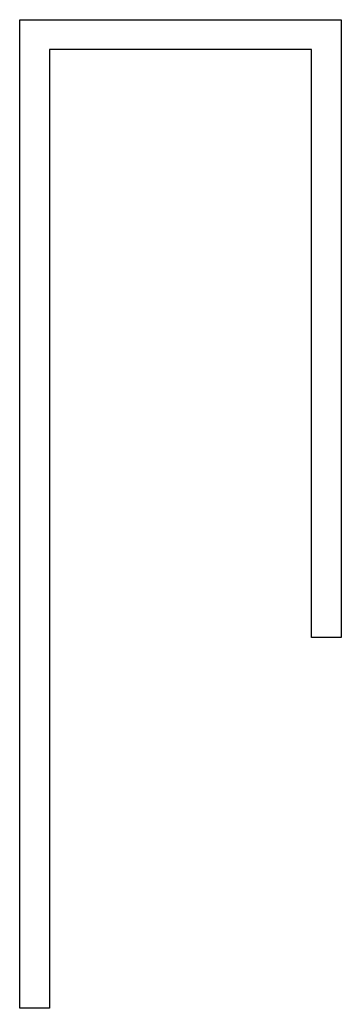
# Model space of a CAD drawing. Extents: x 951 to 964, y -19.9 to 20.1.
import ezdxf

# ---------------------------------------------------------------- set-up
doc = ezdxf.new("R2010")
doc.units = 0
doc.header["$LTSCALE"] = 15
doc.layers.get('0').update_dxf_attribs({"linetype": 'CONTINUOUS'})

msp = doc.modelspace()

# ---------------------------------------------------------------- linework, layer by layer
at = {"ltscale": 0.05}
msp.add_lwpolyline([(962.821, 18.902), (952.221, 18.902), (952.221, -19.898), (951.021, -19.898), (951.021, 20.102), (964.021, 20.102), (964.021, -4.898), (962.821, -4.898)], close=True, dxfattribs=at)

doc.saveas('drawing.dxf')
